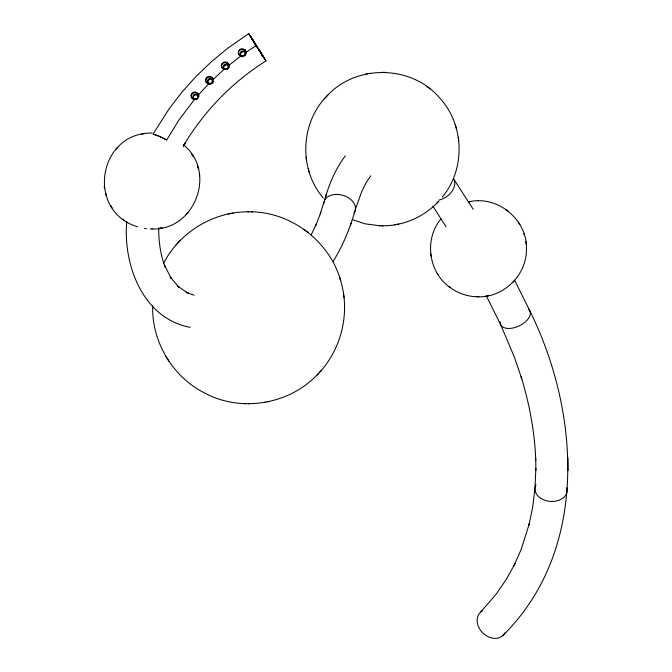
<?xml version="1.0" encoding="UTF-8"?>
<svg xmlns="http://www.w3.org/2000/svg" width="672" height="672" viewBox="0 0 672 672"><rect width="100%" height="100%" fill="white"/><g stroke="black" fill="none" stroke-linecap="round" stroke-linejoin="round"><path stroke-width="1.01" d="M152.687 305.693C151.494 341.972 173.048 377.706 205.699 393.574C242.416 412.726 290.808 403.956 318.595 373.346M535.861 468.334L535.013 487.914L532.711 506.906L528.973 525.227L529.519 523.051L521.22 549.276L513.929 565.748L514.996 563.707L506.327 579.298L496.348 593.922L480.614 612.125M529.805 310.758C580.054 412.306 589.252 550.511 502.656 635.712M126.79 221.575C122.833 264.65 142.951 318.595 190.176 327.34M325.567 196.871C329.834 182.263 336.109 168.084 345.299 155.887M324.475 200.558L326.222 194.628M355.387 209.336L361.864 191.268L366.248 182.44L370.742 175.778M320.174 214.166L323.996 201.936M333.32 261.198C343.09 245.356 350.095 227.968 355.236 210.118M315.68 225.758L320.939 212.201M350.347 225.296L351.112 223.339M311.228 234.797L316.462 223.734M163.649 263.197C179.592 232.025 213.772 211.394 248.783 211.84M166.614 140.112L179.012 119.885L194.561 99.38A3.814 3.797 22.6 0 0 198.526 94.76M183.305 146.244L185.413 142.556L183.406 146.059M153.216 133.82L169.05 108.923L181.692 92.476L195.779 76.726L211.252 61.849L228.01 48.023L248.774 33.608L254.755 42.932M185.22 142.884C205.313 109.796 233.234 81.514 265.978 60.9C263.752 57.12 261.349 53.441 259.031 49.711M442.268 197.123C465.662 169.151 464.486 124.69 439.698 97.952C411.617 64.68 355.253 63.924 326.432 96.608M441.059 218.803C423.923 238.955 428.383 272.563 450.156 287.557M152.032 133.064C97.994 132.191 85.613 211.285 137.575 226.808M151.847 228.992C195.048 230.807 217.316 171.478 183.162 144.598M327.894 95.029C300.401 121.64 298.2 169 323.257 197.971M316.764 375.312C340.427 351.792 350.154 315.487 341.393 283.29C331.12 241.912 290.657 210.739 247.926 211.831M478.372 296.806C503.992 297.52 527.008 274.579 526.445 248.968C527.495 219.45 496.986 194.678 468.3 201.953L470.812 201.474M198.526 94.76L208.807 83.723A3.805 3.646 -2.3 0 1 205.556 79.901A3.805 3.646 -2.3 0 1 209.126 76.406A3.805 3.646 -2.3 0 1 213.116 79.43L224.28 69.224A3.814 3.662 -1.6 0 1 221.357 65.142A3.814 3.662 -1.6 0 1 225.229 61.925A3.814 3.662 -1.6 0 1 228.942 65.285L240.878 55.994A3.814 3.671 -0.8 0 1 238.35 51.677A3.814 3.671 -0.8 0 1 242.474 48.787A3.814 3.671 -0.8 0 1 245.885 52.441M382.276 225.809C403.528 225.968 424.654 216.737 438.917 200.978M115.693 149.587L116.626 148.588M116.945 148.243L117.86 147.26M186.018 214.805L186.934 213.822M187.253 213.478L188.185 212.47M178.618 242.189L180.449 240.223M176.114 244.885L177.988 242.878M324.433 98.767L325.928 97.154M436.951 203.104L438.413 201.533M319.225 372.658L321.098 370.642M513.769 281.282L514.71 280.274M512.543 282.61L513.458 281.627M259.258 51.358L259.82 51.005L259.056 50.576M261.685 55.415L262.24 55.062L262.45 55.835M251.698 39.035L252.109 38.783L260.694 52.702M252.294 39.572L252.109 38.783M255.116 44.285L254.923 43.495L258.233 48.787M255.856 46.124L256.511 45.713M233.31 213.041L228.278 213.998M486.108 296.201L488.628 295.722M366.164 74.054L367.366 73.819M369.088 73.508L370.188 73.29M144.295 133.669L141.775 134.148M263.894 402.486L265.272 402.217M267.431 401.822L268.926 401.537M394.657 224.851L398.689 224.078M150.41 228.967L152.275 228.992M385.442 72.374L381.881 72.324M251.656 211.89L252.378 211.898M352.22 219.576L365.047 223.843L379.982 225.767M448.669 286.44C456.666 292.782 466.738 296.486 476.935 296.772M244.835 403.637L245.557 403.637M478.12 200.869L478.556 200.878M248.422 403.696L249.287 403.704M379.411 225.767L382.973 225.817M476.574 296.772L478.8 296.806M144.656 228.455L146.454 228.69M194.015 295.218L186.052 292.278L188.311 293.336L177.433 286.028L179.231 287.532L170.134 276.914L171.335 278.611L164.48 265.171L165.11 266.944C160.364 254.47 158.6 241.038 158.726 227.749M248.758 33.6L253.537 41.32M122.758 219.089L124.194 220.164M426.812 86.444L430.088 88.906M506.209 209.698L508.25 211.235M304.097 229.488L308.188 232.562M250.034 35.633L254.092 41.891M264.684 58.876L261.736 54.314M265.969 60.892L262.189 55.062M432.944 206.22L446.015 226.716M261.593 54.088L260.812 52.87M261.45 53.903L259.988 51.568M518.263 222.054L518.876 223.028M519.221 223.583L519.859 224.591M437.06 273.084L438.043 274.655M254.05 41.798L255.268 43.747M258.518 49.216L262.634 55.717M258.594 49.358L259.123 50.198M258.376 49.048L259.14 50.257M191.747 154.249L192.36 155.215M192.704 155.77L193.343 156.778M110.536 205.279L111.174 206.287M111.518 206.842L112.132 207.816M165.808 356.261L167.076 358.277M167.765 359.394L168.991 361.334M256.872 46.284L257.418 47.149M258.048 48.502L256.368 45.452L245.851 52.441A3.83 3.721 -60.4 0 1 240.87 56.036M257.51 47.645L256.603 46.208M258.14 48.292L258.762 49.249M256.805 46.553L255.158 43.932M258.493 48.863L259.585 50.568M255.889 45.066L256.427 45.923M255.016 43.672L255.536 44.503M259.904 51.097L261.215 53.155M254.839 43.403L252.756 40.11M253.688 41.563L254.176 42.336M473.248 209.353L453.373 178.483A16.153 11.449 -33.6 0 1 438.967 200.054M261.206 53.18L264.012 57.7M252.79 40.127L252.378 39.455M252.244 39.245L250.135 35.809M514.634 280.342L529.939 311.044M486.217 295.646L500.606 324.576M500.741 324.853L514.416 357.252L521.774 378.815L521.153 376.866C529.494 404.015 534.803 432.172 535.76 460.589M523.942 233.554L524.328 234.839M339.562 277.192L340.334 279.762M197.417 165.74L197.803 167.026M197.938 167.479L198.332 168.79M105.546 193.267L105.941 194.578M106.075 195.031L106.462 196.316M455.188 124.606L455.809 126.664M456.019 127.386L456.649 129.486M308.196 168.647L309.658 173.527M526.176 243.869L525.882 241.542M458.774 141.112L458.296 137.399M430.744 253.814L431.038 256.133M344.039 297.822L343.442 293.177M306.079 157.03L306.55 160.742M199.66 176.056L199.357 173.737M104.219 186.001L104.521 188.32M229.253 65.663L229.27 65.856A3.814 3.721 -64.8 0 1 226.968 69.56M567.865 457.649L568.042 470.459M535.727 458.363L535.895 470.585M193.889 95.836A266.196 256.502 -30.8 0 1 194.964 94.609M207.236 81.53A266.196 256.502 -30.8 0 1 208.975 79.808M223.482 66.578A266.196 256.502 -30.8 0 1 226.615 63.958M240.19 53.466A266.196 256.502 -30.8 0 1 245.524 49.686M241.685 56.129A2.495 2.402 -30.8 0 1 241.87 51.946A2.495 2.402 -30.8 0 1 245.507 53.995M225.389 69.544A2.495 2.402 -30.8 0 1 223.751 66.629A2.495 2.402 -30.8 0 1 226.716 64.831A2.495 2.402 -30.8 0 1 228.547 67.628M226.85 69.502A2.495 2.402 -30.8 0 1 226.607 69.569M208.807 83.605A2.495 2.402 -30.8 0 1 208.95 79.691A2.495 2.402 -30.8 0 1 212.705 80.867M194.074 99.095A2.495 2.402 -30.8 0 1 194.284 95.416A2.495 2.402 -30.8 0 1 197.946 96.054M153.577 134.467A16.153 2.218 29.2 0 1 166.597 139.927M194.561 99.296A3.805 3.629 -3.2 0 1 190.999 95.844A3.805 3.629 -3.2 0 1 194.258 92.089A3.805 3.629 -3.2 0 1 198.5 94.769M194.149 99.649A3.797 3.553 1.4 0 1 192.15 94.004A3.797 3.553 1.4 0 1 198.467 94.542M197.946 98.784A3.822 3.805 48.3 0 1 197.56 99.145M196.577 99.716A3.822 3.805 48.3 0 1 196.14 99.859M198.811 95.096A3.822 3.805 48.3 0 1 198.962 96.432M213.142 79.422A3.805 3.788 5.7 0 1 208.799 83.74M208.765 84.042A3.797 3.578 2.9 0 1 206.9 78.12A3.797 3.578 2.9 0 1 213.293 79.489M213.394 81.539A3.822 3.814 32.2 0 1 211.84 83.714M210.655 84.244A3.822 3.814 32.2 0 1 208.723 84.227M228.9 65.327A3.822 3.73 -60 0 1 224.272 69.266M223.927 69.569A3.83 3.629 4.4 0 1 223.658 69.443M223.768 69.233A3.797 3.528 7.4 0 1 223.138 63.277A3.797 3.528 7.4 0 1 229.169 65.436M240.349 55.944A3.797 3.57 8.1 0 1 240.316 49.888A3.797 3.57 8.1 0 1 246.12 52.584A3.906 3.755 -69.3 0 1 245.918 54.096M245.658 54.894A3.797 3.788 -35.9 0 1 244.474 56.129M242.953 56.7A3.797 3.788 -35.9 0 1 240.904 56.44M566.866 487.746A16.153 11.869 4.7 0 1 549.822 501.371A16.153 11.869 4.7 0 1 535.996 484.798M504.882 632.856A16.153 12.625 44.8 0 1 482.681 632.814A16.153 12.625 44.8 0 1 482.731 610.68M528.646 309.271A16.153 8.996 -25.2 0 1 518.473 326.231A16.153 8.996 -25.2 0 1 500.186 321.838M323.77 203.986A16.153 11.18 15.5 0 1 343.022 195.376A16.153 11.18 15.5 0 1 353.9 212.948M153.115 134.358A16.153 2.218 29.2 0 1 165.782 139.566M160.272 228.253L159.583 228.388L162.103 227.909L160.272 228.253M242.592 55.818A2.495 2.402 -30.8 0 0 244.801 52.147A2.495 2.402 -30.8 0 0 240.526 52.206A2.495 2.402 -30.8 0 0 242.592 55.818M225.683 68.972A2.495 2.402 -30.8 0 0 227.9 65.302A2.495 2.402 -30.8 0 0 223.616 65.36A2.495 2.402 -30.8 0 0 225.683 68.972M209.899 83.42A2.495 2.402 -30.8 0 0 212.108 79.75A2.495 2.402 -30.8 0 0 207.833 79.8A2.495 2.402 -30.8 0 0 209.899 83.42M195.342 99.061A2.495 2.402 -30.8 0 0 197.551 95.39A2.495 2.402 -30.8 0 0 193.276 95.441A2.495 2.402 -30.8 0 0 195.342 99.061"/></g></svg>
